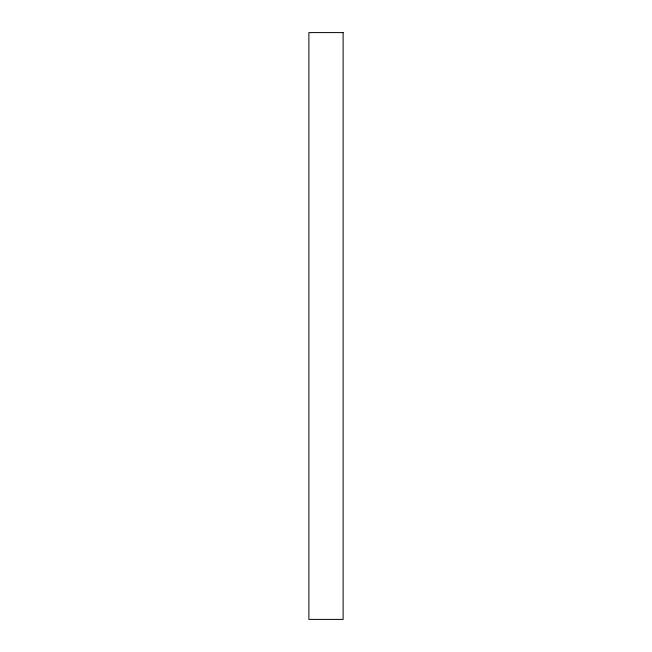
<?xml version="1.0" encoding="UTF-8"?>
<svg xmlns="http://www.w3.org/2000/svg" width="652" height="652" viewBox="0 0 652 652"><rect width="100%" height="100%" fill="white"/><g stroke="black" fill="none" stroke-linecap="round" stroke-linejoin="round"><path stroke-width="0.98" d="M343.115 32.6L308.885 32.6L308.885 619.4L343.115 619.4L343.115 32.6"/></g></svg>
